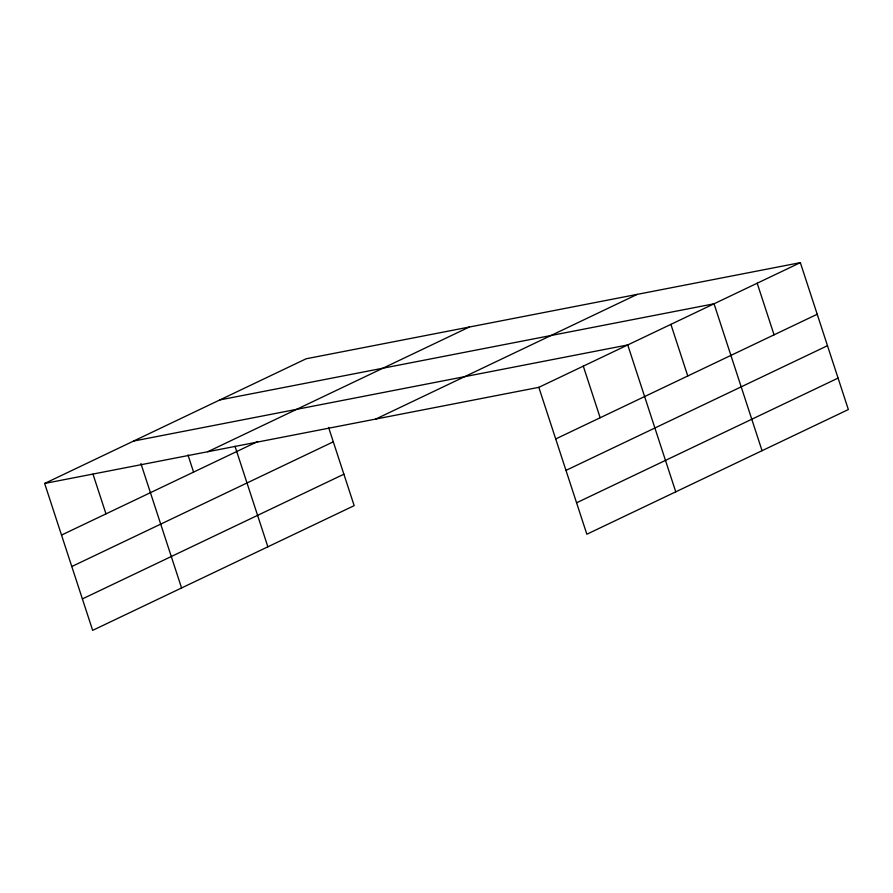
<?xml version="1.0" encoding="UTF-8"?>
<svg xmlns="http://www.w3.org/2000/svg" width="893" height="893" viewBox="0 0 893 893"><rect width="100%" height="100%" fill="white"/><g stroke="black" fill="none" stroke-linecap="round" stroke-linejoin="round"><path stroke-width="1.34" d="M328.591 427.412L354.164 505.661L92.66 630.358L44.65 483.459L306.154 358.774L800.34 262.642L848.35 409.541L586.846 534.226L538.836 387.339L800.34 262.642M207.734 451.735L469.238 327.05M61.517 535.074L257.686 441.533M375.752 419.063L637.256 294.366M71.797 566.519L333.301 441.823M82.39 598.913L343.883 474.216M555.703 438.954L817.207 314.258M565.983 470.388L827.487 345.703M576.577 502.792L838.069 378.096M219.857 399.919L714.043 303.799L762.053 450.686M133.559 441.064L627.746 344.944L675.755 491.831M44.65 483.459L538.836 387.339M757.186 283.215L774.064 334.83M670.9 324.371L687.766 375.975M583.296 366.141L600.163 417.757M234.993 446.232L267.867 546.806M187.954 454.905L193.58 472.107M140.915 463.567L181.569 587.962M92.995 474.172L105.977 513.877"/></g></svg>
